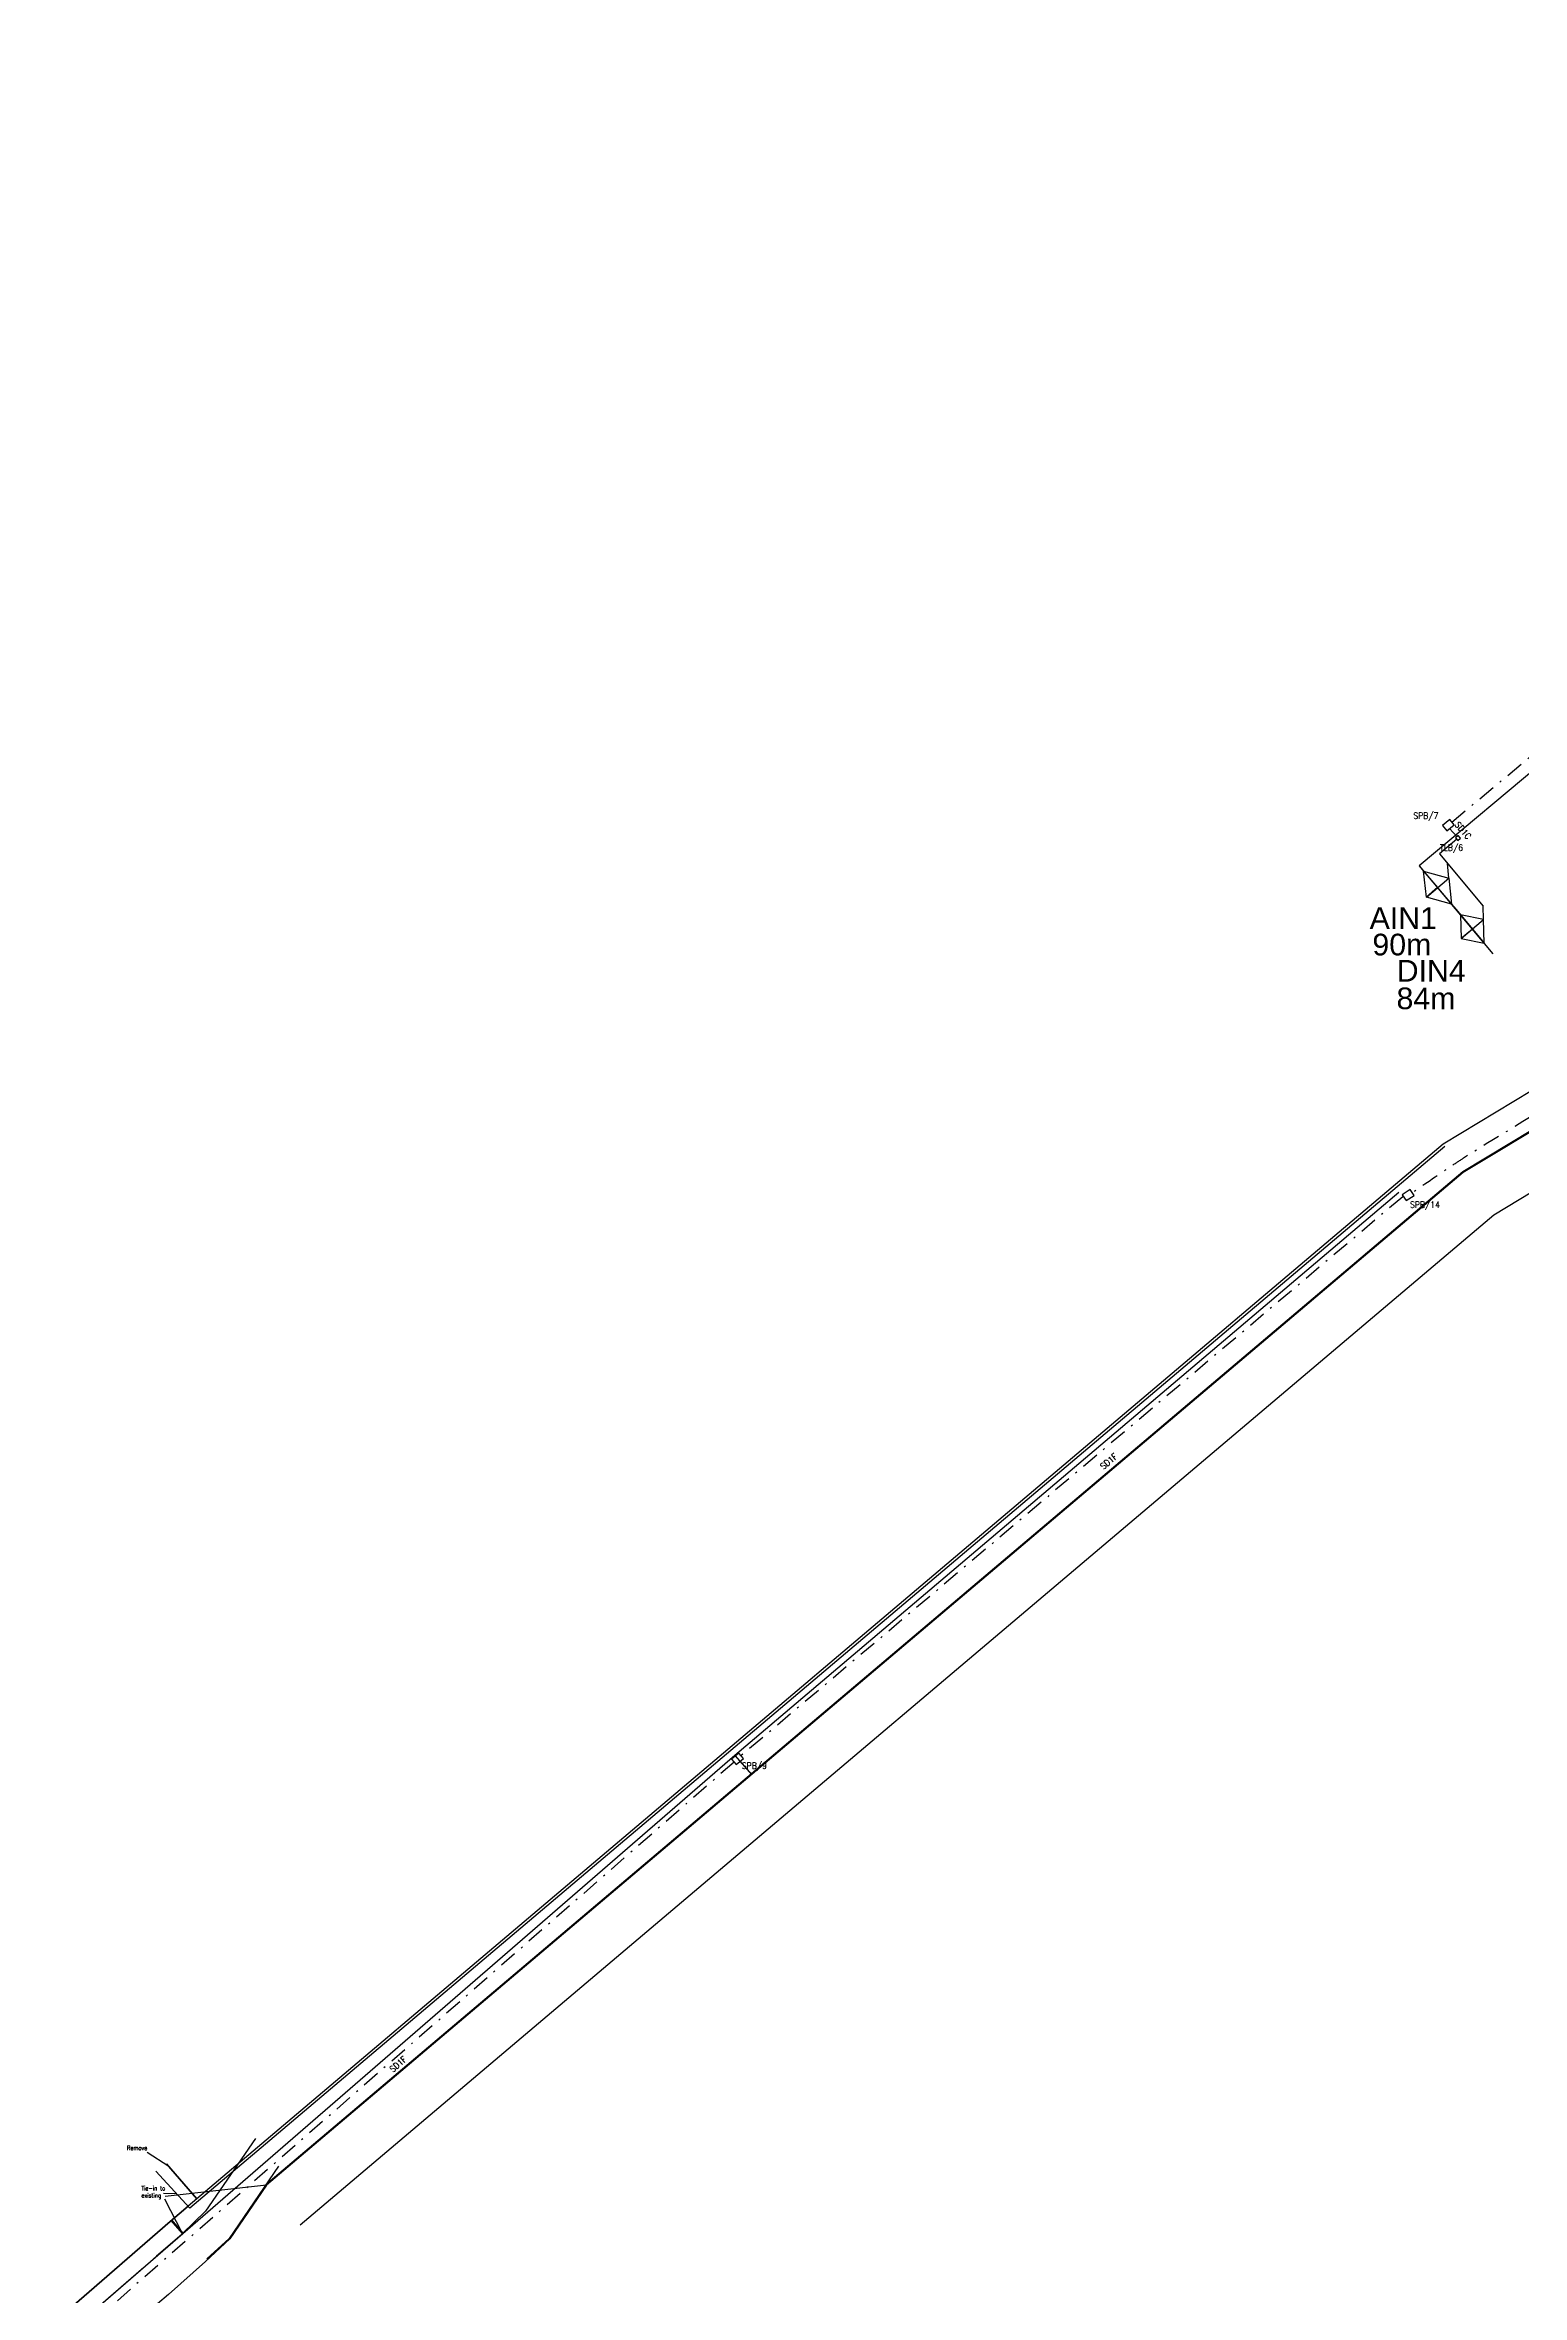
# Model space of a CAD drawing. Extents: x 437024 to 437759, y 437544 to 437864.
# Drawn here: x 437125.3 to 437210.4, y 437641.6 to 437771.3 of the extents above; entities that cross this region are included whole.
import ezdxf
from ezdxf.lldxf.tags import DXFTag

# ---------------------------------------------------------------- set-up
doc = ezdxf.new("R2010")
doc.units = 0
doc.linetypes.add('DASHDOT1', pattern=[2, 1, -0.5, 0, -0.5])
doc.layers.get('0').update_dxf_attribs({"color": 222})
for name, color, linetype, lineweight in [('CH-01-M_Ex_Edging', 170, 'E1', 30), ('CH-01-M_Ex_Edging_Remove', 170, 'E1', 30), ('CH-01-M_Ex_ELOR_Combined Kerb Drain CKD_Tie-in', 21, 'CKD', 70), ('CH-Pr_25_93_60_20-M-Dn_Paving_KerbPrecast_K1 Half Batter Kerbs', 220, 'K1', 70)]:
    doc.layers.add(name, color=color, linetype=linetype, lineweight=lineweight)
for name, color, linetype in [('CH-01-M_Pr_Edging', 7, 'Continuous'), ('CH-01-M_Pr_EdgingEdge', 8, 'Continuous'), ('CH-01-M_Pr_Kerb', 2, 'Continuous'), ('CH-01-M_Pr_KerbEdge', 8, 'Continuous'), ('Construction Lines', 222, 'Continuous'), ('du-UTMCBOX', 40, 'Continuous'), ('du-UTMCDUCT-F1', 40, 'DASHDOT1'), ('du-UTMCTEXT', 40, 'Continuous'), ('HW-01-M_Earthworks_Tadpoles', 3, 'Continuous'), ('loops', 3, 'Continuous'), ('UTC_Proposed Loops', 3, 'Continuous')]:
    doc.layers.add(name, color=color, linetype=linetype)
doc.layers.add('Z--01-M_DesLines', color=11, linetype='Continuous', plot=False)
doc.styles.add('ATK_Anno_1.8mm', font='arial.ttf', dxfattribs={"height": 1.8})
doc.styles.add('LCC Romans', font='romans.shx', dxfattribs={"width": 0.9})
doc.styles.get("Standard").update_dxf_attribs({"font": 'romans.shx'})
tags = doc.linetypes.add('CKD', pattern='A,5,-0.4,["CKD",Standard,S=2.5,R=0,X=0,Y=-1.25],-7.75,5', length=18.15).pattern_tags.tags
tags[6] = DXFTag(74, 10)
tags = doc.linetypes.add('E1', pattern='A,9.5,-5,["E1",ATK_Anno_1.8mm,S=2.5,R=0,X=0,Y=-1.731182],-14,10.5', length=39).pattern_tags.tags
tags[6] = DXFTag(74, 10)
doc.linetypes.add('K1', pattern='A,9.5,-5,["K1",ATK_Anno_1.8mm,S=2.5,R=0,X=0,Y=-1.731182],-14,10.5', length=39)

# ---------------------------------------------------------------- blocks, each defined once
blk = doc.blocks.new('SPB')
at = {"flags": 128}
blk.add_lwpolyline([(-0.275, 0.2), (-0.275, -0.2), (0.275, -0.2), (0.275, 0.2)], close=True, dxfattribs=at)
blk = doc.blocks.new('TLB')
for p, q in [((-0.1, 0.1), (-0.1, -0.1)), ((0.1, 0.1), (-0.1, 0.1)), ((0.1, -0.1), (0.1, 0.1)), ((-0.1, -0.1), (0.1, -0.1))]:
    blk.add_line(p, q)

msp = doc.modelspace()

# ---------------------------------------------------------------- linework, layer by layer
at = {"layer": 'CH-01-M_Ex_Edging', "linetype": 'Continuous', "ltscale": 0.45, "flags": 128}
for points in [[(437138.05, 437647.93), (437135.94, 437644.84), (437134.53, 437643.54), (437132.4, 437641.63), (437128.59, 437638.41), (437128.13, 437638.01), (437124.82, 437635.12), (437121.1, 437631.78), (437118.52, 437629.44), (437117.4, 437628.41), (437116.64, 437627.71), (437063.96, 437578.98)], [(437133.24, 437645.18), (437133.16, 437645.1), (437131.7, 437643.84), (437130.97, 437643.2), (437126.75, 437639.53), (437123.44, 437636.63), (437119.72, 437633.3), (437117.14, 437630.96), (437116.02, 437629.93), (437115.25, 437629.22), (437101.3, 437616.31)]]:
    msp.add_lwpolyline(points, dxfattribs=at)
at = {"layer": 'CH-01-M_Ex_Edging_Remove', "ltscale": 0.45, "flags": 128}
for points in [[(437137.41, 437650.62), (437134.54, 437646.44), (437133.2, 437645.15)], [(437138.74, 437649.04), (437135.9, 437644.87), (437134.61, 437643.69)]]:
    msp.add_lwpolyline(points, dxfattribs=at)
at = {"layer": 'CH-01-M_Ex_ELOR_Combined Kerb Drain CKD_Tie-in', "linetype": 'ByBlock', "ltscale": 0.8, "flags": 128}
msp.add_lwpolyline([(437133.53, 437646.73), (437132.49, 437645.85), (437126.07, 437640.27), (437122.77, 437637.37), (437119.04, 437634.04), (437116.47, 437631.7), (437115.35, 437630.67), (437114.58, 437629.96), (437100.58, 437617.01)], dxfattribs=at)
at = {"layer": 'CH-01-M_Pr_Edging', "flags": 128}
for points in [[(437212.46, 437709.59), (437207.04, 437706.32)], [(437207.04, 437706.32), (437138.05, 437647.93)], [(437133.2, 437645.15), (437132.56, 437645.91)]]:
    msp.add_lwpolyline(points, dxfattribs=at)
at = {"layer": 'CH-01-M_Pr_EdgingEdge', "flags": 128}
for points in [[(437212.43, 437709.63), (437207.02, 437706.36)], [(437207.02, 437706.36), (437138.01, 437647.96)], [(437133.24, 437645.18), (437132.6, 437645.94)]]:
    msp.add_lwpolyline(points, dxfattribs=at)
at = {"layer": 'CH-01-M_Pr_Kerb'}
msp.add_lwpolyline([(437283.34, 437771.33), (437279.53, 437768.29), (437255.91, 437749.45), (437242.42, 437734.4), (437223.2, 437718.41), (437205.87, 437707.95)], dxfattribs=at)
at = {"layer": 'CH-01-M_Pr_Kerb', "flags": 128}
msp.add_lwpolyline([(437205.87, 437707.95), (437133.53, 437646.73)], dxfattribs=at)
at = {"layer": 'CH-01-M_Pr_KerbEdge'}
msp.add_lwpolyline([(437205.97, 437707.83), (437133.63, 437646.61)], dxfattribs=at)
at = {"layer": 'CH-Pr_25_93_60_20-M-Dn_Paving_KerbPrecast_K1 Half Batter Kerbs', "ltscale": 0.45, "flags": 128}
msp.add_lwpolyline([(437134.03, 437647.15), (437132.29, 437649.16)], dxfattribs=at)
at = {"layer": 'Construction Lines'}
for p, q in [((437212.16, 437730.43), (437204.49, 437724.01)), ((437204.49, 437724.01), (437208.75, 437718.94)), ((437204.49, 437724.01), (437204.75, 437723.7)), ((437204.75, 437723.7), (437206.36, 437721.79)), ((437204.75, 437723.7), (437205.56, 437722.75)), ((437204.91, 437722.2), (437206.21, 437723.29)), ((437205.56, 437722.75), (437204.91, 437722.2)), ((437206.36, 437721.79), (437206.62, 437721.48)), ((437206.62, 437721.48), (437208.24, 437719.55)), ((437208.24, 437719.55), (437206.88, 437721.17)), ((437206.88, 437721.17), (437207.56, 437720.36)), ((437206.91, 437719.82), (437208.21, 437720.91)), ((437207.56, 437720.36), (437206.91, 437719.82)), ((437203.32, 437705.18), (437165.04, 437672.72)), ((437165.04, 437672.72), (437126.75, 437639.53)), ((437165.04, 437672.72), (437166.02, 437671.6))]:
    msp.add_line(p, q, dxfattribs=at)
at = {"layer": 'du-UTMCDUCT-F1', "flags": 128}
for points in [[(437206.38, 437726.53), (437239.56, 437754.22)], [(437206.67, 437725.69), (437206.25, 437726.15)], [(437203.55, 437704.93), (437165.41, 437672.7)], [(437165, 437672.33), (437127.26, 437639.36)]]:
    msp.add_lwpolyline(points, dxfattribs=at)
msp.add_lwpolyline([(437234.98, 437726.13, -0.014741), (437227.72, 437719.86, -0.033387), (437224.26, 437717.42, -0.006826), (437213.9, 437711.27, 0.010353), (437207.1, 437707.18, 0.00785), (437206.44, 437706.75, 0.002158), (437204.1, 437705.15)], format="xyb", dxfattribs=at)
at = {"layer": 'HW-01-M_Earthworks_Tadpoles'}
msp.add_lwpolyline([(437297.23, 437762.13), (437296.56, 437762.93), (437293.42, 437766.71, 0.032384), (437292.97, 437767.18, 0.371074), (437286.45, 437767.42), (437282.65, 437764.38), (437259.36, 437745.8), (437245.9, 437730.79), (437226.11, 437714.32), (437214.01, 437707.02), (437208.8, 437703.87), (437139.99, 437645.64)], format="xyb", dxfattribs=at)
at = {"layer": 'loops'}
for p, q in [((437206.66, 437725.54), (437205.66, 437724.7)), ((437205.66, 437724.7), (437208.18, 437721.67)), ((437206.21, 437723.29), (437206.13, 437724.13)), ((437204.91, 437722.2), (437204.75, 437723.7)), ((437204.75, 437723.7), (437206.21, 437723.29)), ((437206.21, 437723.29), (437206.36, 437721.79)), ((437206.36, 437721.79), (437204.91, 437722.2)), ((437208.21, 437720.91), (437208.18, 437721.67)), ((437208.21, 437720.91), (437206.88, 437721.17)), ((437206.88, 437721.17), (437206.91, 437719.82)), ((437208.24, 437719.55), (437208.21, 437720.91)), ((437206.91, 437719.82), (437208.24, 437719.55))]:
    msp.add_line(p, q, dxfattribs=at)
at = {"layer": 'Z--01-M_DesLines', "flags": 128}
for points in [[(437132.42, 437649.02), (437131.17, 437649.82)], [(437133.63, 437646.62), (437131.67, 437648.75)], [(437132.11, 437647.47), (437132.87, 437647.45)], [(437138.05, 437647.93), (437132.2, 437647.28)], [(437133.2, 437645.15), (437132.19, 437647.14)]]:
    msp.add_lwpolyline(points, dxfattribs=at)

# ---------------------------------------------------------------- block references
at = {"layer": 'du-UTMCBOX', "color": 7, "rotation": 39.18153374613304}
msp.add_blockref('SPB', (437206.18, 437726.35), dxfattribs=at)
at = {"layer": 'du-UTMCBOX', "color": 6, "rotation": 40.63332582643856}
msp.add_blockref('TLB', (437206.73, 437725.61), dxfattribs=at)
at = {"layer": 'du-UTMCBOX', "color": 14, "zscale": 1.000001, "rotation": 32.77482521339578}
msp.add_blockref('SPB', (437203.86, 437705.02), dxfattribs=at)
at = {"layer": 'du-UTMCBOX', "color": 9, "zscale": 1.000001, "rotation": 40.69903737611764}
msp.add_blockref('SPB', (437165.2, 437672.52), dxfattribs=at)

# ---------------------------------------------------------------- texts
at = {"layer": 'du-UTMCTEXT', "style": 'LCC Romans', "width": 0.9}
for s, p in [('SPB/7', (437204.16, 437726.72)), ('TLB/6', (437205.69, 437724.87)), ('SPB/14', (437203.97, 437704.29)), ('SPB/9', (437165.45, 437671.95))]:
    msp.add_text(s, height=0.36, dxfattribs=at).set_placement(p)
for s, rotation, p in [('SD1C', 310.6998, (437206.52, 437726.36)), ('SD1F', 40.1996, (437186.3, 437689.18)), ('SD1F', 41.1466, (437145.34, 437654.42))]:
    msp.add_text(s, height=0.36, rotation=rotation, dxfattribs=at).set_placement(p)
at = {"layer": 'UTC_Proposed Loops', "color": 1, "char_height": 1.25, "attachment_point": 1}
for s, insert in [('{\\fArial|b0|i0|c0|p34;AIN1}', (437201.64, 437721.62)), ('{\\fArial|b0|i0|c0|p34;90m}', (437201.8, 437720.09)), ('{\\fArial|b0|i0|c0|p34;DIN4}', (437203.2, 437718.58)), ('{\\fArial|b0|i0|c0|p34;84m}', (437203.19, 437716.99))]:
    msp.add_mtext_dynamic_manual_height_columns(s, width=1.9782, gutter_width=1.8, heights=[0], dxfattribs=dict(at, insert=insert))
at = {"layer": 'Z--01-M_DesLines', "char_height": 0.25, "attachment_point": 1, "style": 'LCC Romans'}
for s, insert in [('Remove  ', (437130, 437650.21)), ('Tie-in to existing ', (437130.84, 437647.89))]:
    msp.add_mtext_dynamic_manual_height_columns(s, width=1.7553, gutter_width=12.5, heights=[0], dxfattribs=dict(at, insert=insert))

doc.saveas('drawing.dxf')
